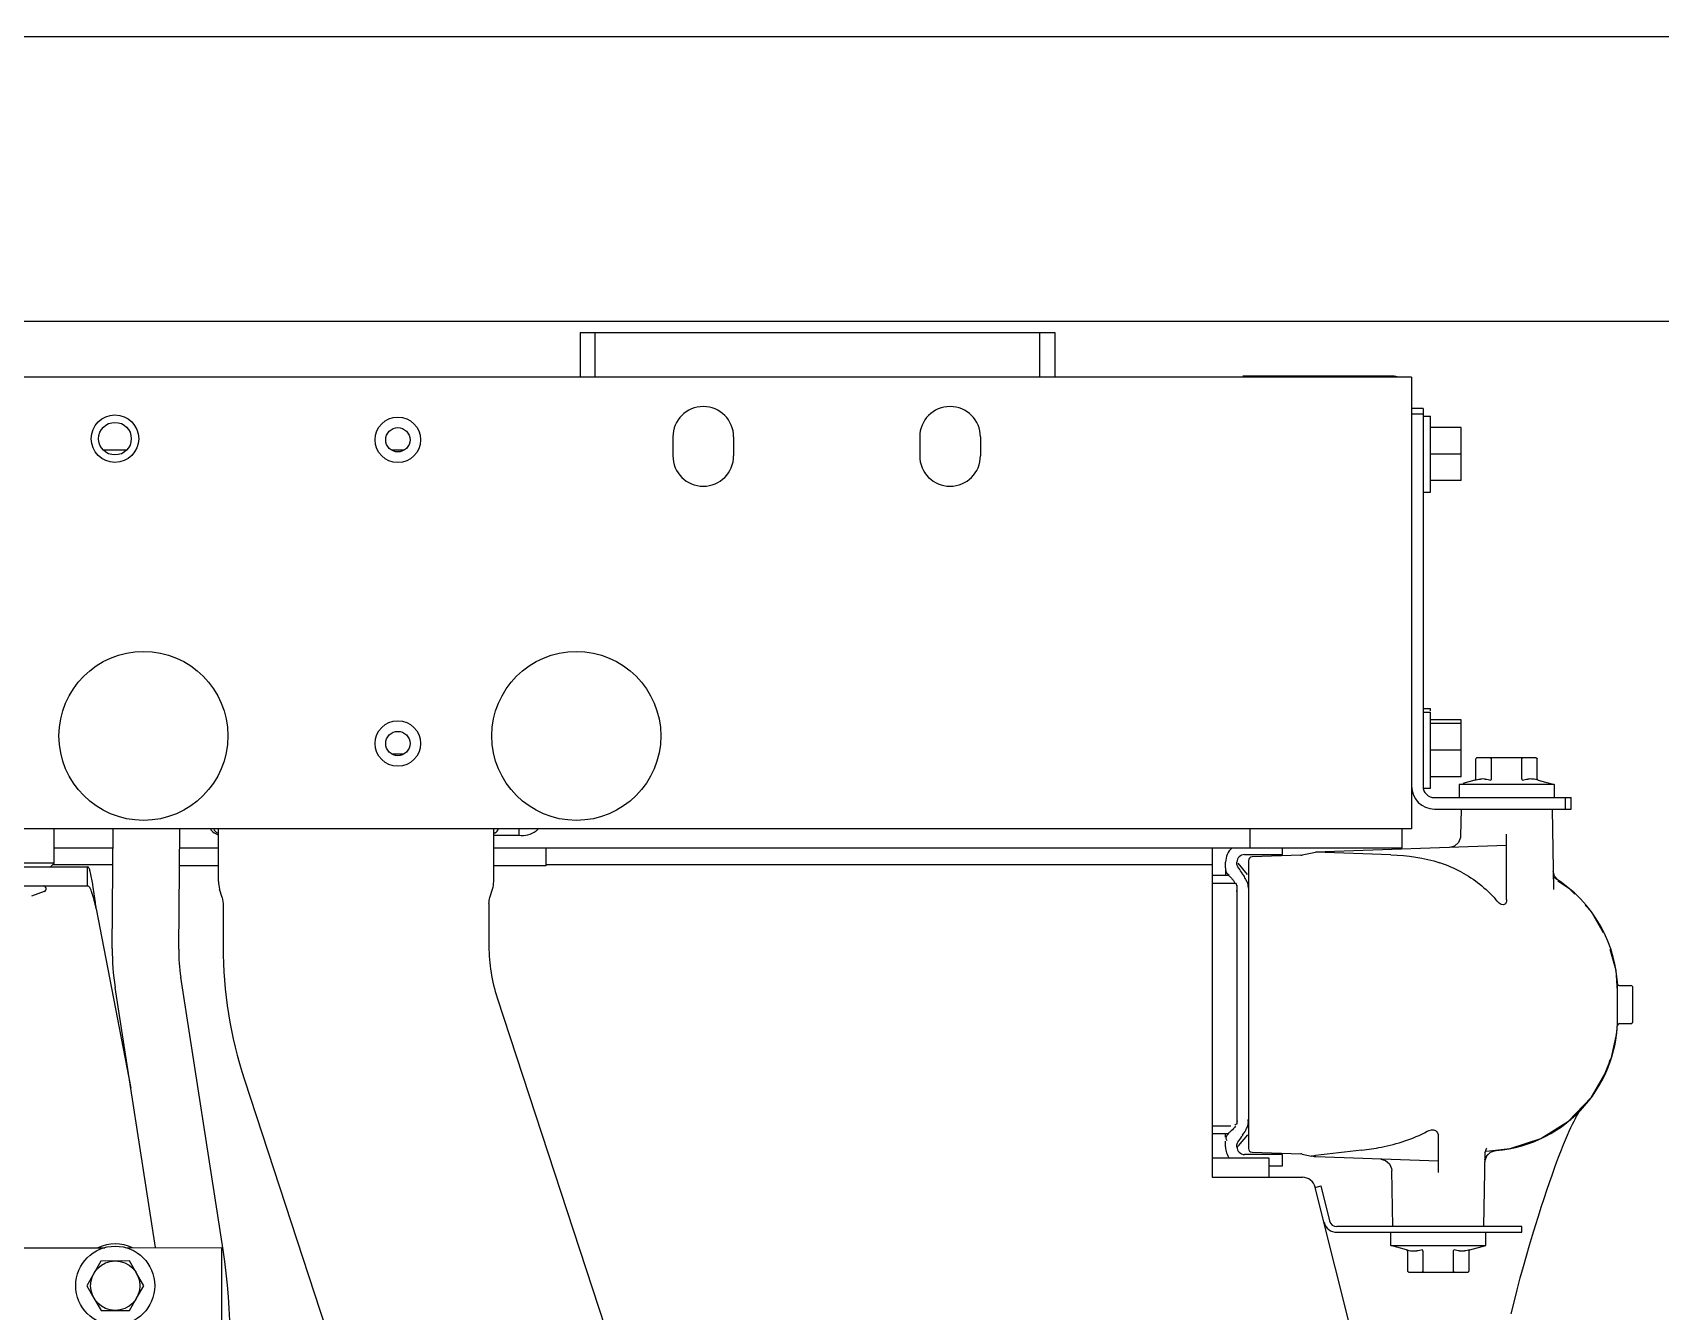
# Model space of a CAD drawing. Header units: metres. Extents: x 27859 to 32645, y 1492 to 8791.
# Drawn here: x 30191.1 to 30619.8, y 6271.5 to 6608.3 of the extents above; entities that cross this region are included whole.
import ezdxf

# ---------------------------------------------------------------- set-up
doc = ezdxf.new("R2010")
doc.units = ezdxf.units.M
doc.linetypes.add('CENTER', pattern=[2, 1.25, -0.25, 0.25, -0.25])
doc.layers.add('E-EQPT', color=190, linetype='Continuous')
doc.layers.add('E-HAT', color=253, linetype='CENTER', lineweight=15)

# ---------------------------------------------------------------- blocks, each defined once
blk = doc.blocks.new('EDG')
at = {"color": 0, "linetype": 'Continuous'}
for p, q in [((623.42, 1174.83, 1), (568.64, 1342.17, 1)), ((312.24, 1319.17, 1), (341.38, 1203.17, 1)), ((556.83, 1153.24, 1), (502.11, 1320.4, 1)), ((629.43, 1219.05, 1), (629.41, 1241.05, 1)), ((289.8, 1236.47, 1), (289.03, 1233.38, 1)), ((653.66, 1235.57, 1), (651.79, 1232.32, 1)), ((661.17, 1235.58, 1), (653.66, 1235.57, 1)), ((663.05, 1232.33, 1), (661.17, 1235.58, 1)), ((289.03, 1233.38, 1), (288.2, 1230.13, 1)), ((651.79, 1232.32, 1), (649.92, 1229.07, 1)), ((664.93, 1229.08, 1), (663.05, 1232.33, 1)), ((287.37, 1227.02, 1), (286.56, 1224.03, 1)), ((288.2, 1230.13, 1), (287.37, 1227.02, 1)), ((649.92, 1229.07, 1), (651.79, 1225.82, 1)), ((663.05, 1225.83, 1), (664.93, 1229.08, 1)), ((286.56, 1224.03, 1), (285.75, 1221.17, 1)), ((300.95, 1225.37, 1), (300.91, 1225.22, 1)), ((300.91, 1219.95, 1), (300.91, 1225.22, 1)), ((301.08, 1225.48, 1), (300.95, 1225.37, 1)), ((301.16, 1225.51, 1), (301.08, 1225.48, 1)), ((301.26, 1225.52, 1), (301.16, 1225.51, 1)), ((316.75, 1225.52, 1), (301.23, 1225.52, 1)), ((304.95, 1225.22, 1), (304.97, 1225.38, 1)), ((304.95, 1225.22, 1), (304.95, 1219.95, 1)), ((304.97, 1225.38, 1), (305.04, 1225.48, 1)), ((305.04, 1225.48, 1), (305.08, 1225.51, 1)), ((305.08, 1225.51, 1), (305.12, 1225.52, 1)), ((312.86, 1225.52, 1), (312.91, 1225.51, 1)), ((312.91, 1225.51, 1), (312.95, 1225.48, 1)), ((312.95, 1225.48, 1), (313.01, 1225.37, 1)), ((313.01, 1225.37, 1), (313.03, 1225.22, 1)), ((313.03, 1219.95, 1), (313.03, 1225.22, 1)), ((316.73, 1225.52, 1), (316.82, 1225.51, 1)), ((316.82, 1225.51, 1), (316.91, 1225.48, 1)), ((316.91, 1225.48, 1), (317.03, 1225.37, 1)), ((317.03, 1225.37, 1), (317.08, 1225.22, 1)), ((317.08, 1219.95, 1), (317.08, 1225.22, 1)), ((651.79, 1225.82, 1), (653.67, 1222.57, 1)), ((653.67, 1222.57, 1), (661.18, 1222.58, 1)), ((661.18, 1222.58, 1), (663.05, 1225.83, 1)), ((284.96, 1218.41, 1), (284.17, 1215.76, 1)), ((285.75, 1221.17, 1), (284.96, 1218.41, 1)), ((300.64, 1219.64, 1), (296.49, 1218.52, 1)), ((321.49, 1218.52, 1), (296.49, 1218.52, 1)), ((296.49, 1218.52, 1), (296.49, 1215.02, 1)), ((300.64, 1219.64, 1), (300.78, 1219.71, 1)), ((300.78, 1219.71, 1), (300.88, 1219.82, 1)), ((300.88, 1219.82, 1), (300.91, 1219.95, 1)), ((304.89, 1219.71, 1), (304.82, 1219.64, 1)), ((304.93, 1219.82, 1), (304.89, 1219.71, 1)), ((304.95, 1219.95, 1), (304.93, 1219.82, 1)), ((313.03, 1219.95, 1), (313.05, 1219.82, 1)), ((313.05, 1219.82, 1), (313.1, 1219.71, 1)), ((313.1, 1219.71, 1), (313.17, 1219.64, 1)), ((315.89, 1219.91, 1), (315.89, 1219.91, 1)), ((317.08, 1219.95, 1), (317.11, 1219.82, 1)), ((317.11, 1219.82, 1), (317.2, 1219.71, 1)), ((317.2, 1219.71, 1), (317.34, 1219.64, 1)), ((317.34, 1219.64, 1), (321.49, 1218.52, 1)), ((321.49, 1218.52, 1), (321.49, 1215.02, 1)), ((629.04, 1219.62, 1), (640.17, 1147.82, 1)), ((654.7, 1219.07, 1), (629.43, 1219.05, 1)), ((646.83, 1219.06, 1), (657.46, 1150.5, 1)), ((694.43, 1219.11, 1), (660.16, 1219.08, 1)), ((284.17, 1215.76, 1), (283.39, 1213.19, 1)), ((335.67, 1215.02, 1), (286.99, 1215.02, 1)), ((286.99, 1215.02, 1), (286.99, 1213.52, 1)), ((286.99, 1213.52, 1), (335.67, 1213.52, 1)), ((296.99, 1213.52, 1), (296.65, 1194.13, 1)), ((320.99, 1213.52, 1), (321.25, 1198.72, 1)), ((282.62, 1210.72, 1), (281.86, 1208.35, 1)), ((283.39, 1213.19, 1), (282.62, 1210.72, 1)), ((339.92, 1202.81, 1), (337.61, 1212.01, 1)), ((281.12, 1206.1, 1), (280.4, 1203.95, 1)), ((281.86, 1208.35, 1), (281.12, 1206.1, 1)), ((279.7, 1201.89, 1), (279.02, 1199.94, 1)), ((280.4, 1203.95, 1), (279.7, 1201.89, 1)), ((341.38, 1203.17, 1), (339.92, 1202.81, 1)), ((368.49, 1200.52, 1), (344.77, 1200.52, 1)), ((353.49, 1200.52, 1), (353.49, 1195.52, 1)), ((368.49, 1113.77, 1), (368.49, 1200.52, 1)), ((277.72, 1196.38, 1), (277.11, 1194.76, 1)), ((278.36, 1198.1, 1), (277.72, 1196.38, 1)), ((279.02, 1199.94, 1), (278.36, 1198.1, 1)), ((296.69, 1196.43, 1), (296.67, 1196.11, 1)), ((308.99, 1189.62, 1), (308.99, 1199.22, 1)), ((308.99, 1196.3, 1), (341.26, 1195.17, 1)), ((321.3, 1198.24, 1), (321.25, 1198.72, 1)), ((321.83, 1197, 1), (321.3, 1198.24, 1)), ((321.3, 1198.23, 1), (321.3, 1198.24, 1)), ((321.83, 1196.99, 1), (321.3, 1198.23, 1)), ((322.85, 1196.11, 1), (321.83, 1197, 1)), ((322.85, 1196.11, 1), (321.83, 1196.99, 1)), ((353.49, 1197.52, 1), (349.99, 1197.52, 1)), ((349.99, 1197.52, 1), (349.99, 1194.52, 1)), ((275.97, 1191.89, 1), (275.45, 1190.63, 1)), ((276.53, 1193.27, 1), (275.97, 1191.89, 1)), ((277.11, 1194.76, 1), (276.53, 1193.27, 1)), ((290.06, 1192.95, 1), (281.96, 1190.32, 1)), ((295.52, 1193.58, 1), (290.06, 1192.95, 1)), ((295.22, 1193.89, 1), (293.94, 1193.49, 1)), ((295.23, 1193.87, 1), (293.99, 1193.49, 1)), ((296.21, 1194.84, 1), (295.22, 1193.89, 1)), ((296.21, 1194.77, 1), (295.23, 1193.87, 1)), ((296.52, 1193.61, 1), (295.52, 1193.58, 1)), ((295.52, 1193.58, 1), (295.52, 1193.58, 1)), ((296.21, 1194.84, 1), (295.69, 1194.34, 1)), ((296.29, 1192.97, 1), (296.17, 1192.83, 1)), ((296.67, 1196.11, 1), (296.21, 1194.84, 1)), ((296.69, 1195.94, 1), (296.21, 1194.77, 1)), ((296.64, 1193.96, 1), (296.29, 1192.97, 1)), ((296.65, 1194.12, 1), (296.64, 1193.96, 1)), ((324.15, 1195.77, 1), (322.85, 1196.11, 1)), ((344.82, 1194.42, 1), (342.41, 1194.93, 1)), ((358.03, 1193.92, 1), (345.17, 1194.37, 1)), ((349.99, 1194.52, 1), (359.99, 1194.52, 1)), ((353.49, 1195.52, 1), (368.49, 1195.52, 1)), ((358.99, 1117.12, 1), (358.99, 1192.92, 1)), ((359.23, 1189.3, 1), (361.7, 1192.25, 1)), ((361.85, 1192.59, 1), (361.7, 1192.24, 1)), ((361.99, 1192, 1), (361.97, 1191.74, 1)), ((361.99, 1192.52, 1), (361.99, 1192, 1)), ((364.99, 1192.52, 1), (364.99, 1191.02, 1)), ((274.48, 1188.41, 1), (274.03, 1187.44, 1)), ((274.95, 1189.47, 1), (274.48, 1188.41, 1)), ((281.96, 1190.32, 1), (274.64, 1185.74, 1)), ((275.45, 1190.63, 1), (274.95, 1189.47, 1)), ((361.89, 1191.49, 1), (361.76, 1191.26, 1)), ((361.97, 1191.74, 1), (361.89, 1191.49, 1)), ((368.49, 1189.02, 1), (364.19, 1189.02, 1)), ((364.99, 1189.95, 1), (364.99, 1189.02, 1)), ((274.64, 1185.74, 1), (268.67, 1179.5, 1)), ((272, 1183.46, 1), (271.77, 1183.08, 1)), ((272.25, 1183.93, 1), (272, 1183.46, 1)), ((272.55, 1184.46, 1), (272.25, 1183.93, 1)), ((272.36, 1183.71, 1), (272.32, 1183.67, 1)), ((272.56, 1183.9, 1), (272.36, 1183.71, 1)), ((272.87, 1185.08, 1), (272.55, 1184.46, 1)), ((272.81, 1184.14, 1), (272.56, 1183.9, 1)), ((273.08, 1184.39, 1), (272.81, 1184.14, 1)), ((273.23, 1185.78, 1), (272.87, 1185.08, 1)), ((273.37, 1184.65, 1), (273.08, 1184.39, 1)), ((273.61, 1186.56, 1), (273.23, 1185.78, 1)), ((273.65, 1184.9, 1), (273.37, 1184.65, 1)), ((274.03, 1187.44, 1), (273.61, 1186.56, 1)), ((273.9, 1185.12, 1), (273.65, 1184.9, 1)), ((274.1, 1185.29, 1), (273.9, 1185.12, 1)), ((274.32, 1185.48, 1), (274.1, 1185.29, 1)), ((361.99, 1123.56, 1), (361.99, 1186.57, 1)), ((362.02, 1184.77, 1), (362.02, 1184.98, 1)), ((362.02, 1125.27, 1), (362.02, 1184.77, 1)), ((363.64, 1187.02, 1), (368.49, 1187.02, 1)), ((268.67, 1179.5, 1), (264.44, 1172.08, 1)), ((271.77, 1183.08, 1), (271.77, 1183.07, 1)), ((265.85, 1175.05, 1), (263.33, 1169.01, 1)), ((662.41, 1129.77, 1), (653.34, 1177.05, 1)), ((264.44, 1172.08, 1), (263.72, 1169.52, 1)), ((263.33, 1169.01, 1), (261.97, 1162.59, 1)), ((261.97, 1162.59, 1), (261.82, 1159.99, 1)), ((257.74, 1159.52, 1), (257.74, 1150.52, 1)), ((261.3, 1160.02, 1), (258.24, 1160.02, 1)), ((261.74, 1158.6, 1), (261.74, 1151.45, 1)), ((261.3, 1150.02, 1), (258.24, 1150.02, 1)), ((261.74, 1151.45, 1), (262.16, 1146.07, 1)), ((262.16, 1146.07, 1), (263.73, 1140.49, 1)), ((640.71, 1140.43, 1), (640.44, 1108.77, 1)), ((558.99, 1128.37, 1), (558.99, 1139.7, 1)), ((628.99, 1128.37, 1), (628.99, 1139.7, 1)), ((658.21, 1140.28, 1), (657.94, 1108.77, 1)), ((265.5, 1136.11, 1), (268.61, 1130.63, 1)), ((268.61, 1130.63, 1), (270.28, 1128.86, 1)), ((629.23, 1126.82, 1), (628.99, 1128.38, 1)), ((273, 1125.99, 1), (274.41, 1124.51, 1)), ((274.41, 1124.51, 1), (277.51, 1122.5, 1)), ((278.62, 1124.75, 1), (278.62, 1124.74, 1)), ((278.99, 1103.52, 1), (278.62, 1124.74, 1)), ((290.99, 1127.37, 1), (290.99, 1110.17, 1)), ((558.75, 1126.82, 1), (558.05, 1124.59, 1)), ((629.23, 1126.82, 1), (629.93, 1124.59, 1)), ((1083.92, 1123.77, 1), (664.7, 1123.77, 1)), ((664.7, 1123.77, 1), (664.7, 1118.77, 1)), ((676.1, 1125.27, 1), (679.49, 1126.51, 1)), ((277.38, 1122.3, 1), (278.37, 1121.19, 1)), ((278.35, 1121.2, 1), (278.71, 1119.87, 1)), ((278.37, 1121.19, 1), (278.71, 1119.85, 1)), ((359.23, 1120.75, 1), (361.71, 1117.79, 1)), ((368.49, 1123.02, 1), (362.42, 1123.02, 1)), ((364.14, 1121.02, 1), (368.49, 1121.02, 1)), ((364.99, 1119.41, 1), (364.99, 1121.02, 1)), ((364.99, 1119.03, 1), (364.99, 1117.52, 1)), ((557.74, 1122.6, 1), (557.74, 1108.77, 1)), ((630.24, 1122.6, 1), (630.24, 1108.77, 1)), ((290.99, 1113.12, 1), (341.28, 1114.88, 1)), ((321.43, 1115.57, 1), (341.25, 1114.88, 1)), ((344.82, 1115.63, 1), (341.27, 1114.88, 1)), ((345.17, 1115.68, 1), (358.03, 1116.12, 1)), ((359.99, 1115.52, 1), (349.99, 1115.52, 1)), ((349.99, 1115.52, 1), (349.99, 1113.77, 1)), ((361.76, 1118.78, 1), (361.89, 1118.56, 1)), ((361.89, 1118.56, 1), (361.97, 1118.31, 1)), ((361.97, 1118.31, 1), (361.99, 1118.05, 1)), ((361.99, 1118.05, 1), (361.99, 1117.52, 1)), ((368.49, 1118.19, 1), (543.99, 1118.2, 1)), ((543.99, 1118.52, 1), (557.74, 1118.52, 1)), ((543.99, 1113.77, 1), (543.99, 1118.52, 1)), ((630.24, 1118.52, 1), (640.52, 1118.52, 1)), ((658.02, 1118.2, 1), (673.92, 1118.2, 1)), ((1083.92, 1118.77, 1), (664.7, 1118.77, 1)), ((674.49, 1118.77, 1), (673.49, 1117.77, 1)), ((673.49, 1117.77, 1), (698.49, 1117.77, 1)), ((673.49, 1117.77, 1), (673.49, 1108.77, 1)), ((302.99, 1103.52, 1), (303.12, 1110.69, 1)), ((303.12, 1110.7, 1), (303.15, 1111.06, 1)), ((303.15, 1111.06, 1), (303.65, 1112.35, 1)), ((303.65, 1112.35, 1), (304.68, 1113.28, 1)), ((304.68, 1113.28, 1), (306.01, 1113.65, 1)), ((326.85, 1113.77, 1), (318.49, 1113.77, 1)), ((318.49, 1113.77, 1), (318.49, 1108.77, 1)), ((350.25, 1113.77, 1), (326.85, 1113.77, 1)), ((358.49, 1113.77, 1), (350.25, 1113.77, 1)), ((557.74, 1113.77, 1), (358.49, 1113.77, 1)), ((358.49, 1113.77, 1), (358.49, 1108.77, 1)), ((551.09, 1110.46, 1), (557.74, 1110.46, 1)), ((551.09, 1108.77, 1), (551.09, 1110.46, 1)), ((640.48, 1113.77, 1), (630.24, 1113.77, 1)), ((673.49, 1113.77, 1), (657.98, 1113.77, 1)), ((315.99, 1108.77, 1), (318.49, 1108.77, 1)), ((315.99, 989.77, 1), (315.99, 1108.77, 1)), ((318.49, 1108.77, 1), (326.73, 1108.77, 1)), ((326.73, 1108.77, 1), (350.14, 1108.77, 1)), ((350.14, 1108.77, 1), (358.49, 1108.77, 1)), ((358.49, 1108.77, 1), (1271.49, 1108.77, 1)), ((309.99, 1103.52, 1), (273.99, 1103.52, 1)), ((273.99, 1103.52, 1), (273.99, 1100.52, 1)), ((275.49, 1103.52, 1), (275.49, 1100.52, 1)), ((309.99, 1100.52, 1), (273.99, 1100.52, 1)), ((278.49, 1097.02, 1), (278.49, 1100.52, 1)), ((303.49, 1097.02, 1), (303.49, 1100.52, 1)), ((312.95, 1098.02, 1), (310.99, 1098.02, 1)), ((310.99, 1098.02, 1), (310.99, 1078.02, 1)), ((278.49, 1097.02, 1), (303.49, 1097.02, 1)), ((282.64, 1095.91, 1), (278.49, 1097.02, 1)), ((282.78, 1095.84, 1), (282.64, 1095.91, 1)), ((282.88, 1095.73, 1), (282.78, 1095.84, 1)), ((282.91, 1095.6, 1), (282.88, 1095.73, 1)), ((282.91, 1095.6, 1), (282.91, 1090.32, 1)), ((284.1, 1095.64, 1), (284.1, 1095.64, 1)), ((286.89, 1095.84, 1), (286.82, 1095.91, 1)), ((286.93, 1095.73, 1), (286.89, 1095.84, 1)), ((286.95, 1095.6, 1), (286.93, 1095.73, 1)), ((286.95, 1095.6, 1), (286.95, 1090.32, 1)), ((295.03, 1095.6, 1), (295.05, 1095.73, 1)), ((295.03, 1090.32, 1), (295.03, 1095.6, 1)), ((295.05, 1095.73, 1), (295.1, 1095.84, 1)), ((295.1, 1095.84, 1), (295.17, 1095.91, 1)), ((299.11, 1095.73, 1), (299.08, 1095.6, 1)), ((299.08, 1095.6, 1), (299.08, 1090.32, 1)), ((299.2, 1095.84, 1), (299.11, 1095.73, 1)), ((299.34, 1095.91, 1), (299.2, 1095.84, 1)), ((299.34, 1095.91, 1), (302.53, 1096.77, 1)), ((302.99, 1095.02, 1), (310.99, 1095.02, 1)), ((302.99, 1095.02, 1), (302.99, 1080.02, 1)), ((312.99, 998.02, 1), (312.99, 1097.52, 1)), ((282.95, 1090.18, 1), (282.91, 1090.32, 1)), ((283.08, 1090.07, 1), (282.95, 1090.18, 1)), ((283.26, 1090.02, 1), (283.08, 1090.07, 1)), ((283.26, 1090.02, 1), (298.75, 1090.02, 1)), ((286.97, 1090.18, 1), (286.95, 1090.32, 1)), ((287.04, 1090.07, 1), (286.97, 1090.18, 1)), ((287.08, 1090.04, 1), (287.04, 1090.07, 1)), ((287.12, 1090.02, 1), (287.08, 1090.04, 1)), ((294.91, 1090.04, 1), (294.86, 1090.02, 1)), ((294.95, 1090.07, 1), (294.91, 1090.04, 1)), ((295.01, 1090.17, 1), (294.95, 1090.07, 1)), ((295.03, 1090.32, 1), (295.01, 1090.17, 1)), ((298.73, 1090.02, 1), (298.82, 1090.04, 1)), ((298.82, 1090.04, 1), (298.91, 1090.07, 1)), ((298.91, 1090.07, 1), (299.03, 1090.18, 1)), ((299.03, 1090.18, 1), (299.08, 1090.32, 1)), ((584.63, 1089.02, 1), (581.36, 1089.02, 1)), ((302.99, 1088.02, 1), (310.99, 1088.02, 1)), ((302.99, 1081.02, 1), (310.99, 1081.02, 1)), ((302.99, 1080.02, 1), (310.99, 1080.02, 1)), ((312.99, 1078.02, 1), (310.99, 1078.02, 1)), ((310.99, 1077.64, 1), (310.99, 1077.02, 1)), ((312.99, 1077.02, 1), (310.99, 1077.02, 1)), ((302.99, 1017.02, 1), (310.99, 1017.02, 1)), ((302.99, 1017.02, 1), (302.99, 1003.02, 1)), ((312.99, 1020.02, 1), (310.99, 1020.02, 1)), ((310.99, 1020.02, 1), (310.99, 1000.02, 1)), ((302.99, 1010.02, 1), (310.99, 1010.02, 1)), ((581.36, 1009.02, 1), (584.63, 1009.02, 1)), ((654.46, 1009.02, 1), (660.52, 1009.02, 1)), ((302.99, 1003.02, 1), (310.99, 1003.02, 1)), ((312.99, 1000.02, 1), (310.99, 1000.02, 1)), ((312.99, 999.52, 1), (315.99, 999.52, 1)), ((312.99, 998.02, 1), (315.99, 998.02, 1)), ((315.99, 989.77, 1), (1313.99, 989.77, 1)), ((320.99, 989.52, 1), (360.49, 989.52, 1)), ((409.99, 978.02, 1), (409.99, 989.77, 1)), ((413.99, 978.02, 1), (413.99, 989.77, 1)), ((530.99, 989.77, 1), (530.99, 978.02, 1)), ((534.99, 978.02, 1), (534.99, 989.77, 1)), ((534.99, 978.02, 1), (409.99, 978.02, 1))]:
    blk.add_line(p, q, dxfattribs=at)
at = {"color": 0}
for p, q in [((429.55, 1005.5, 1), (429.55, 1010.5, 1)), ((445.55, 1005.5, 1), (445.55, 1010.5, 1)), ((494.55, 1005.5, 1), (494.55, 1010.5, 1)), ((510.55, 1005.5, 1), (510.55, 1010.5, 1)), ((1558.56, 975, 1), (71.56, 975, 1)), ((1629.99, 900, 1), (0, 900, 1))]:
    blk.add_line(p, q, dxfattribs=at)
at = {"color": 0, "linetype": 'Continuous'}
for centre, radius in [((657.42, 1229.07, 1), 10.4), ((657.42, 1229.07, 1), 6.5), ((535.99, 1084.27, 1), 22.25), ((649.99, 1084.27, 1), 22.25), ((582.99, 1086.27, 1), 6), ((582.99, 1086.27, 1), 3.2), ((582.99, 1006.27, 1), 6), ((657.49, 1005.97, 1), 6.25), ((582.99, 1006.27, 1), 3.2), ((657.49, 1005.97, 1), 4.3)]:
    blk.add_circle(centre, radius, dxfattribs=at)
for centre, radius, start, end in [((794.53, 1245.17, 1), 167.45, 171.7074, 188.7749), ((303.5, 1208.97, 1), 11.04, 103.3365, 105.0243), ((302.74, 1213.11, 1), 6.82, 84.6476, 95.3698), ((315.25, 1213.11, 1), 6.82, 84.6415, 95.3723), ((314.48, 1208.97, 1), 11.04, 74.9757, 76.6635), ((657.42, 1229.07, 1), 11, 245.4464, 294.6663), ((335.67, 1211.52, 1), 3.5, 14.1, 90), ((335.67, 1211.52, 1), 2, 14.1, 90), ((344.77, 1204.02, 1), 3.5, 194.1, 270), ((296.74, 1158.6, 1), 35, 92, 180), ((355.18, 1061.41, 1), 134.1, 95.467, 95.9313), ((345.24, 1196.37, 1), 2, 258, 268), ((357.99, 1192.92, 1), 1, 0, 88), ((359.99, 1192.52, 1), 2, 0, 90), ((359.99, 1192.52, 1), 5, 0, 36.8709), ((374.79, 1179.81, 1), 17.23, 149.9252, 151.1789), ((388.22, 1171.47, 1), 33.04, 146.274, 147.053), ((514.77, 1139.59, 1), 114.22, 0.0584, 17.9717), ((258.24, 1159.52, 1), 0.5, 90, 180), ((261.29, 1160.52, 1), 0.5, 270.0368, 356.8527), ((258.24, 1150.52, 1), 0.5, 180, 270), ((261.29, 1149.52, 1), 0.5, 3.1473, 89.9632), ((296.74, 1151.45, 1), 35, 180, 238.6667), ((515.2, 1139.65, 1), 43.8, 0.0641, 18.0774), ((594.87, 1140.8, 1), 63.34, 359.5382, 8.8111), ((594.89, 1140.8, 1), 45.81, 359.5412, 8.8142), ((564.4, 1122.59, 1), 6.65, 162.5018, 179.9299), ((623.59, 1122.59, 1), 6.65, 0.0701, 17.4982), ((744.32, 1136.56, 1), 82.07, 189.1261, 189.2869), ((676.37, 1124.55, 1), 0.773, 110, 270), ((319.79, 1151.46, 1), 35.59, 241.5784, 251.6117), ((378.29, 1132.27, 1), 21.27, 210.0743, 211.8581), ((345.24, 1113.68, 1), 2, 92, 102), ((357.99, 1117.12, 1), 1, 272, 0), ((359.99, 1117.52, 1), 2, 270, 360), ((359.99, 1117.52, 1), 5, 311.4138, 0), ((550.09, 1104.84, 1), 5.64, 79.8448, 128.2358), ((550.06, 1104.89, 1), 5.59, 128.3031, 135.5562), ((309.99, 1097.52, 1), 6, 0, 90), ((309.99, 1097.52, 1), 3, 0, 90), ((285.5, 1106.57, 1), 11.04, 254.9757, 256.6635), ((284.74, 1102.43, 1), 6.82, 264.6415, 275.3723), ((297.25, 1102.43, 1), 6.82, 264.6477, 275.3698), ((296.48, 1106.57, 1), 11.04, 283.3366, 285.0243), ((320.99, 994.52, 1), 5, 251.7994, 270)]:
    blk.add_arc(centre, radius, start, end, dxfattribs=at)
at = {"color": 0}
for centre, start, end in [((437.55, 1010.5, 1), 0, 180), ((502.55, 1010.5, 1), 0, 180), ((437.55, 1005.5, 1), 180, 0), ((502.55, 1005.5, 1), 180, 0)]:
    blk.add_arc(centre, 8, start, end, dxfattribs=at)
at = {"color": 0, "linetype": 'Continuous'}
for points in [[(300.64, 1219.64, 1), (301.12, 1219.76, 1), (301.61, 1219.86, 1), (302.1, 1219.91, 1)], [(303.37, 1219.91, 1), (303.86, 1219.86, 1), (304.34, 1219.76, 1), (304.82, 1219.64, 1)], [(313.17, 1219.64, 1), (313.64, 1219.76, 1), (314.12, 1219.86, 1), (314.61, 1219.91, 1)], [(317.34, 1219.64, 1), (316.87, 1219.76, 1), (316.38, 1219.86, 1), (315.89, 1219.91, 1)], [(323.97, 1192.57, 1), (319.79, 1191.75, 1), (315.61, 1190.47, 1), (311.89, 1188.39, 1)], [(329.16, 1193.39, 1), (327.42, 1193.17, 1), (325.69, 1192.91, 1), (323.97, 1192.57, 1)], [(329.16, 1193.39, 1), (333.21, 1193.87, 1), (337.26, 1194.37, 1), (341.32, 1194.79, 1)], [(341.26, 1195.17, 1), (341.64, 1195.09, 1), (342.02, 1194.98, 1), (342.4, 1194.9, 1)], [(359.7, 1188.11, 1), (359.53, 1187.8, 1), (359.37, 1187.48, 1), (359.23, 1187.16, 1)], [(360.5, 1189.44, 1), (360.29, 1189.11, 1), (360.08, 1188.78, 1), (359.89, 1188.44, 1)], [(361.76, 1191.26, 1), (361.41, 1190.79, 1), (361.07, 1190.3, 1), (360.75, 1189.81, 1)], [(362.42, 1187.03, 1), (362.74, 1187.48, 1), (363.09, 1187.92, 1), (363.49, 1188.31, 1)], [(364.14, 1188.96, 1), (364.5, 1189.3, 1), (364.89, 1189.76, 1), (364.89, 1190.25, 1)], [(359.23, 1187.16, 1), (359.06, 1186.79, 1), (359, 1186.38, 1), (359, 1185.98, 1)], [(362.02, 1184.98, 1), (362.02, 1185.47, 1), (361.88, 1186.05, 1), (362.16, 1186.45, 1)], [(558.99, 1128.37, 1), (558.99, 1127.85, 1), (558.91, 1127.32, 1), (558.75, 1126.82, 1)], [(302.85, 1120.16, 1), (299.49, 1121.98, 1), (296.39, 1124.41, 1), (293.89, 1127.3, 1)], [(358.99, 1124.36, 1), (359, 1124.01, 1), (359.01, 1123.65, 1), (359.09, 1123.31, 1)], [(362.42, 1123.02, 1), (362.14, 1123.41, 1), (362.04, 1123.94, 1), (362.04, 1124.42, 1)], [(359.23, 1122.89, 1), (359.42, 1122.45, 1), (359.65, 1122.03, 1), (359.89, 1121.61, 1)], [(360.23, 1121.04, 1), (360.41, 1120.75, 1), (360.6, 1120.45, 1), (360.8, 1120.16, 1)], [(360.8, 1120.16, 1), (361.11, 1119.7, 1), (361.43, 1119.24, 1), (361.76, 1118.78, 1)], [(364.99, 1119.03, 1), (364.99, 1119.58, 1), (364.93, 1120.3, 1), (364.47, 1120.6, 1)], [(321.43, 1115.57, 1), (317.09, 1115.72, 1), (312.69, 1116.31, 1), (308.56, 1117.69, 1)], [(282.64, 1095.91, 1), (283.12, 1095.78, 1), (283.61, 1095.69, 1), (284.1, 1095.64, 1)], [(286.82, 1095.91, 1), (286.35, 1095.78, 1), (285.86, 1095.69, 1), (285.38, 1095.64, 1)], [(296.61, 1095.64, 1), (296.12, 1095.69, 1), (295.64, 1095.78, 1), (295.17, 1095.91, 1)], [(299.34, 1095.91, 1), (298.87, 1095.78, 1), (298.38, 1095.69, 1), (297.89, 1095.64, 1)]]:
    blk.add_open_spline(points, degree=3, dxfattribs=at)
for points, knots in [([(311.89, 1188.39, 1), (311.25, 1188.04, 1), (309.66, 1187.67, 1), (308.99, 1189.09, 1), (308.99, 1189.62, 1)], [0, 0, 0, 0, 0.578148, 1, 1, 1, 1]), ([(363.49, 1188.31, 1), (363.6, 1188.42, 1), (363.83, 1188.62, 1), (364.07, 1188.8, 1), (364.19, 1188.88, 1)], [0, 0, 0, 0, 0.499279, 1, 1, 1, 1]), ([(364.89, 1190.25, 1), (364.89, 1190.35, 1), (364.86, 1190.56, 1), (364.76, 1190.74, 1), (364.7, 1190.83, 1)], [0, 0, 0, 0, 0.469872, 1, 1, 1, 1]), ([(359, 1185.98, 1), (359, 1185.86, 1), (359.01, 1185.64, 1), (359.04, 1185.42, 1), (359.06, 1185.31, 1)], [0, 0, 0, 0, 0.509863, 1, 1, 1, 1]), ([(362.16, 1186.45, 1), (362.21, 1186.51, 1), (362.32, 1186.63, 1), (362.47, 1186.72, 1), (362.55, 1186.76, 1)], [0, 0, 0, 0, 0.464059, 1, 1, 1, 1]), ([(290.99, 1127.37, 1), (290.99, 1127.68, 1), (291.01, 1128.32, 1), (292.41, 1129.26, 1), (293.34, 1127.93, 1), (293.89, 1127.3, 1)], [0, 0, 0, 0, 0.218196, 0.413207, 1, 1, 1, 1]), ([(662.41, 1129.77, 1), (662.49, 1129.22, 1), (662.76, 1127.14, 1), (663.05, 1125.07, 1), (663.29, 1123.54, 1)], [0, 0, 0, 0, 0.264511, 1, 1, 1, 1]), ([(662.41, 1129.77, 1), (662.76, 1128.35, 1), (663.24, 1126.41, 1), (663.92, 1124.45, 1), (664.46, 1123.77, 1), (664.7, 1123.77, 1)], [0, 0, 0, 0, 0.67117, 0.888228, 1, 1, 1, 1]), ([(359.09, 1123.31, 1), (359.11, 1123.23, 1), (359.15, 1123.09, 1), (359.2, 1122.96, 1), (359.23, 1122.89, 1)], [0, 0, 0, 0, 0.500519, 1, 1, 1, 1]), ([(362.04, 1124.42, 1), (362.04, 1124.57, 1), (362.06, 1124.85, 1), (362.11, 1125.12, 1), (362.14, 1125.25, 1)], [0, 0, 0, 0, 0.529749, 1, 1, 1, 1]), ([(663.33, 1123.31, 1), (663.51, 1122.19, 1), (663.79, 1120.7, 1), (664.22, 1119.25, 1), (664.55, 1118.77, 1), (664.7, 1118.77, 1)], [0, 0, 0, 0, 0.706184, 0.904875, 1, 1, 1, 1]), ([(362.92, 1122.38, 1), (362.84, 1122.48, 1), (362.7, 1122.7, 1), (362.59, 1122.94, 1), (362.55, 1123.07, 1)], [0, 0, 0, 0, 0.494363, 1, 1, 1, 1]), ([(363.48, 1121.72, 1), (363.38, 1121.82, 1), (363.18, 1122.03, 1), (363, 1122.26, 1), (362.92, 1122.38, 1)], [0, 0, 0, 0, 0.500617, 1, 1, 1, 1]), ([(364.14, 1121.09, 1), (364.03, 1121.2, 1), (363.81, 1121.4, 1), (363.59, 1121.61, 1), (363.48, 1121.72, 1)], [0, 0, 0, 0, 0.499666, 1, 1, 1, 1]), ([(364.47, 1120.6, 1), (364.41, 1120.64, 1), (364.28, 1120.7, 1), (364.15, 1120.74, 1), (364.07, 1120.76, 1)], [0, 0, 0, 0, 0.473638, 1, 1, 1, 1]), ([(557.68, 1109.95, 1), (557.38, 1109.79, 1), (556.9, 1109.5, 1), (556.54, 1109, 1), (556.5, 1108.77, 1)], [0, 0, 0, 0, 0.596114, 1, 1, 1, 1]), ([(631.48, 1108.77, 1), (631.44, 1109, 1), (631.09, 1109.5, 1), (630.61, 1109.79, 1), (630.31, 1109.95, 1)], [0, 0, 0, 0, 0.403886, 1, 1, 1, 1]), ([(632.28, 1108.77, 1), (632.23, 1109.09, 1), (631.58, 1109.79, 1), (630.81, 1110.13, 1), (630.32, 1110.34, 1)], [0, 0, 0, 0, 0.377447, 1, 1, 1, 1])]:
    blk.add_open_spline(points, degree=3, knots=knots, dxfattribs=at)

msp = doc.modelspace()

# ---------------------------------------------------------------- hatches: boundary and pattern name
at = {"layer": 'E-HAT', "linetype": 'Continuous'}
h = msp.add_hatch(dxfattribs=at)
h.set_pattern_fill('AR-CONC', color=8, scale=40, angle=90)
h.set_pattern_definition([(140, (30868.3, 2757.35), (25.101, 286.904), [30, -330]), (85, (30868.3, 2757.35), (-300.877, -55.5), [24, -264]), (190.4514, (30870.4, 2781.26), (-275.776, 231.404), [25.496, -280.457]), (136.184, (30788.3, 2757.35), (66.208, 426.897), [45, -495]), (186.636, (30793.8, 2792.93), (-389.647, 373.865), [38.244, -420.686]), (81.184, (30788.3, 2757.35), (-389.647, 373.865), [36, -396]), (111, (30808.3, 2797.35), (161.0476, 238.763), [30, -330]), (56, (30808.3, 2797.35), (-290.06, 97.326), [24, -264]), (161.4514, (30821.72, 2817.25), (-129.012, 336.089), [25.496, -280.457]), (127.5, (30868.3, 2757.35), (-133.1575, 4.864), [0, -260.8, 0, -268, 0, -265]), (97.5, (30868.3, 2757.35), (-157.7647, 105.2278), [0, -152.8, 0, -254.8, 0, -101]), (57.5, (30868.3, 2668.15), (9.022, 213.529), [0, -100, 0, -312, 0, -414]), (47.5, (30868.3, 2628.15), (-40.042, 233.2745), [0, -130, 0, -207.2, 0, -294])])
h.paths.add_polyline_path([(32053.3, 1585.35), (28053.3, 1585.35), (28053.3, 2085.35), (28638.3, 2085.35), (28638.3, 8185.35), (28053.3, 8185.35), (28053.3, 8685.35), (32053.3, 8685.35), (32053.3, 8185.35), (31468.3, 8185.35), (31468.3, 2085.35), (32053.3, 2085.35)])

# ---------------------------------------------------------------- next in the draw order: wipeouts: each hides what was drawn before it
msp.add_wipeout([(30870.3, 2757.35), (29240.32, 2757.35), (29240.32, 7507.34), (30870.3, 7507.34)]).translate(0, 0, -732205.32).dxf.layer = 'E-EQPT'

# ---------------------------------------------------------------- next in the draw order: block references
at = {"layer": 'E-EQPT', "rotation": 180}
msp.add_blockref('EDG', (30870.3, 7507.34, -732206.32), dxfattribs=at)

doc.saveas('drawing.dxf')
